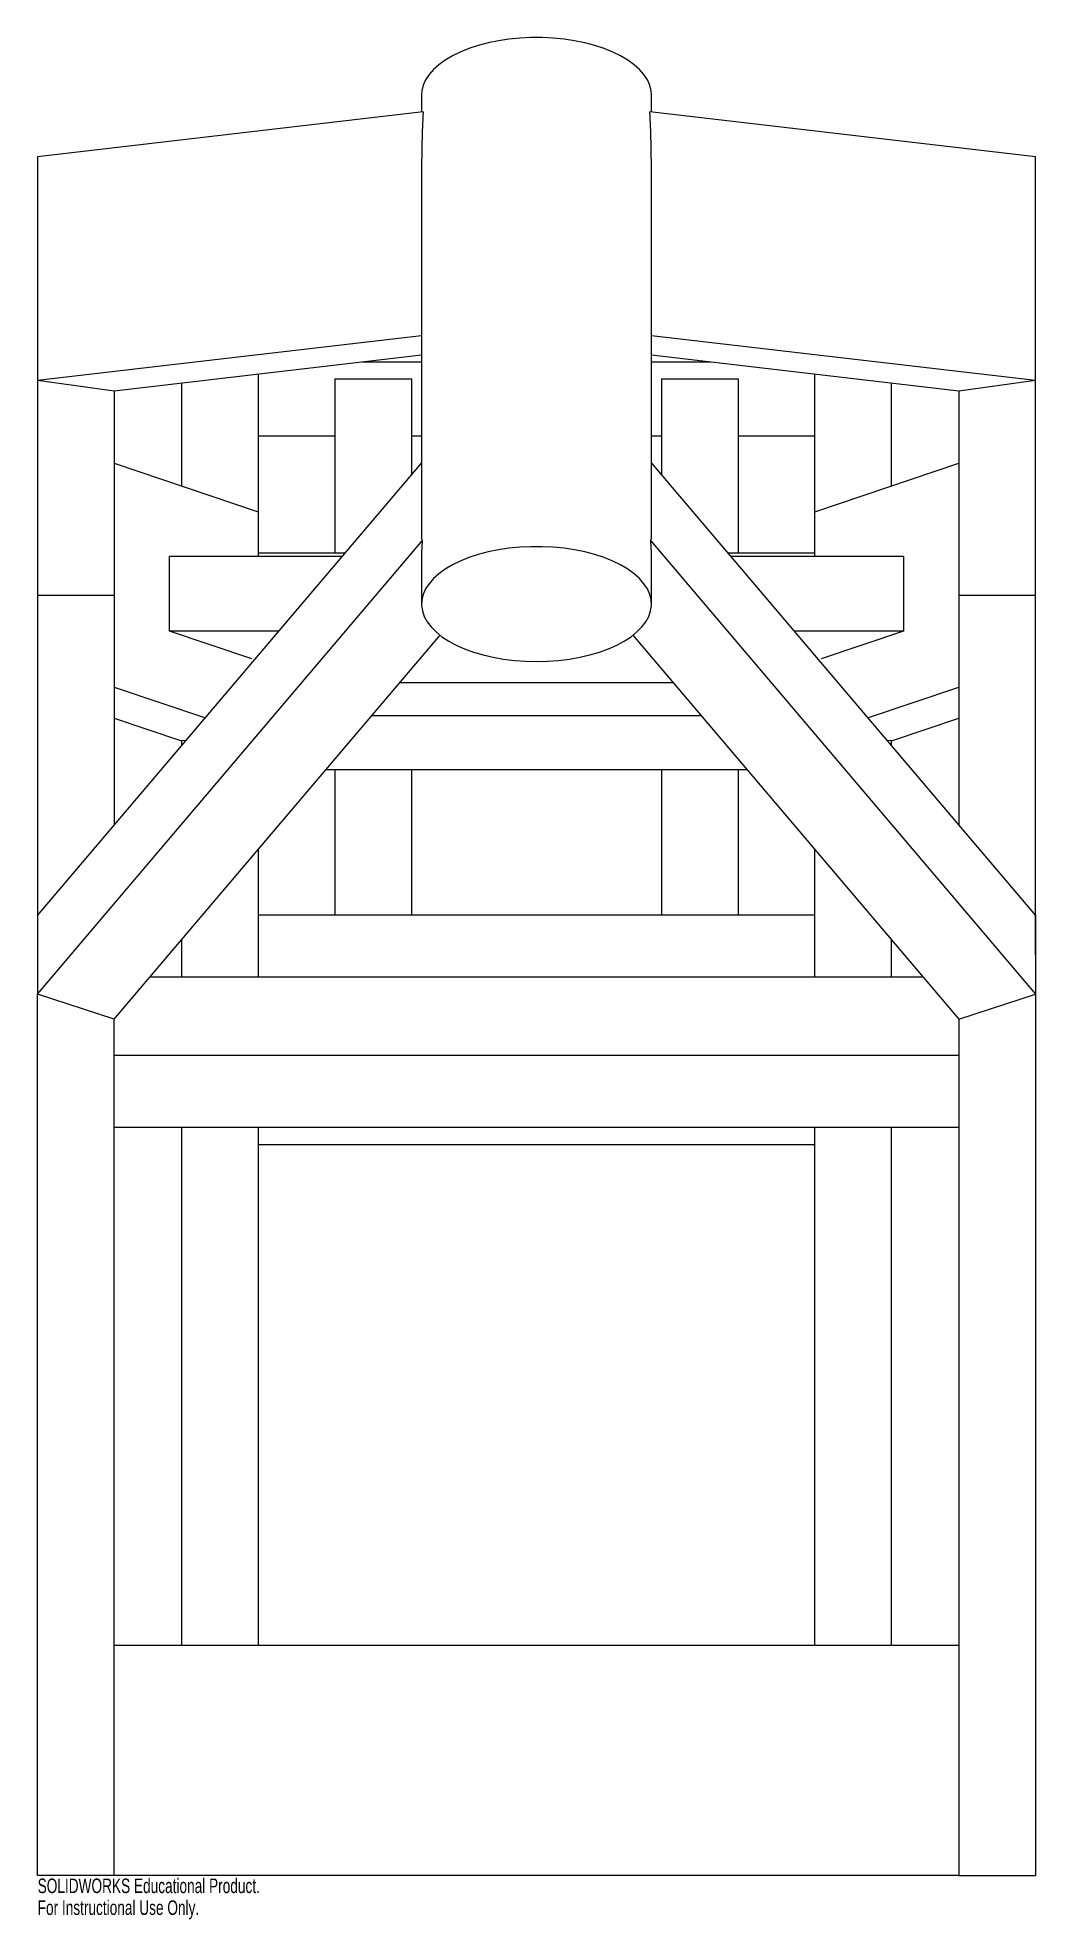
# Paper-space layout '_Front' of a CAD drawing. Header units: millimetres. Extents: x -165 to 165, y -53 to 572.
import ezdxf

# ---------------------------------------------------------------- set-up
doc = ezdxf.new("R2010")
doc.units = ezdxf.units.MM
doc.styles.add('SLDTEXTSTYLE0', font='TXT', dxfattribs={"width": 0.7})

psp = doc.layouts.new('_Front')

# ---------------------------------------------------------------- linework, layer by layer
at = {"color": 7, "linetype": 'Continuous', "lineweight": 25}
for p, q in [((-38.1, 552.51), (-38.1, 546.84)), ((38.1, 546.84), (38.1, 552.51)), ((-37.59, 546.9), (-165.4, 532.01)), ((165.4, 532.01), (37.59, 546.9)), ((-165.4, 532.01), (-165.4, 267.29)), ((165.4, 267.29), (165.4, 532.01)), ((-38.1, 527.02), (-38.1, 406.2)), ((38.1, 406.2), (38.1, 527.02)), ((-38.1, 472.59), (-165.4, 457.76)), ((165.4, 457.76), (38.1, 472.59)), ((-38.1, 466.16), (-140, 454.29)), ((-38.1, 463.88), (-57.66, 463.88)), ((140, 454.29), (38.1, 466.16)), ((57.66, 463.88), (38.1, 463.88)), ((-140, 454.29), (-165.4, 457.76)), ((-117.7, 456.89), (-117.7, 422.8)), ((-92.3, 459.85), (-92.3, 399.41)), ((-66.9, 458.35), (-41.5, 458.35)), ((-66.9, 458.35), (-66.9, 400.59)), ((-41.5, 458.35), (-41.5, 426.4)), ((41.5, 458.35), (41.5, 426.4)), ((41.5, 458.35), (66.9, 458.35)), ((66.9, 458.35), (66.9, 400.59)), ((92.3, 399.41), (92.3, 459.85)), ((117.7, 422.8), (117.7, 456.89)), ((165.4, 457.76), (140, 454.29)), ((-140, 454.29), (-140, 310.26)), ((140, 454.29), (140, 310.26)), ((-66.9, 439.35), (-92.3, 439.35)), ((-38.1, 439.35), (-41.5, 439.35)), ((41.5, 439.35), (38.1, 439.35)), ((92.3, 439.35), (66.9, 439.35)), ((-165.4, 280.32), (-38.1, 430.41)), ((-140, 430.36), (-92.3, 414.2)), ((38.1, 430.41), (165.4, 280.32)), ((92.3, 414.2), (140, 430.36)), ((-165.4, 254.26), (-37.92, 404.56)), ((-92.3, 400.59), (-63.39, 400.59)), ((-38.1, 400.08), (-38.1, 383.63)), ((37.92, 404.56), (165.4, 254.26)), ((38.1, 383.63), (38.1, 400.08)), ((63.39, 400.59), (92.3, 400.59)), ((-121.69, 374.66), (-121.69, 399.41)), ((-64.39, 399.41), (-121.69, 399.41)), ((121.69, 399.41), (64.39, 399.41)), ((121.69, 399.41), (121.69, 374.66)), ((-165.4, 386.62), (-140, 386.62)), ((140, 386.62), (165.4, 386.62)), ((-85.39, 374.66), (-121.69, 374.66)), ((-94.42, 365.42), (-121.69, 374.66)), ((121.69, 374.66), (85.39, 374.66)), ((121.69, 374.66), (94.42, 365.42)), ((-140, 245.91), (-31.98, 373.27)), ((31.98, 373.27), (140, 245.91)), ((-140, 356.11), (-109.79, 345.88)), ((45.34, 357.52), (-45.34, 357.52)), ((109.79, 345.88), (140, 356.11)), ((-140, 345.78), (-117.7, 338.23)), ((-54.51, 346.71), (54.51, 346.71)), ((117.7, 338.23), (140, 345.78)), ((-116.2, 338.33), (-117.7, 338.23)), ((-117.7, 338.23), (-117.7, 336.56)), ((117.7, 338.23), (116.2, 338.33)), ((117.7, 336.56), (117.7, 338.23)), ((-69.74, 328.75), (69.74, 328.75)), ((-66.9, 328.75), (-66.9, 280.47)), ((-41.5, 328.75), (-41.5, 280.47)), ((41.5, 328.75), (41.5, 280.47)), ((66.9, 328.75), (66.9, 280.47)), ((-92.3, 302.15), (-92.3, 259.89)), ((92.3, 259.89), (92.3, 302.15)), ((-165.4, 280.32), (-165.4, 254.26)), ((92.3, 280.47), (-92.3, 280.47)), ((165.4, 280.32), (165.4, 254.26)), ((-117.7, 272.2), (-117.7, 259.89)), ((117.7, 259.89), (117.7, 272.2)), ((128.15, 259.89), (-128.15, 259.89)), ((-165.4, -38.14), (-165.4, 254.26)), ((-140, 245.91), (-165.4, 254.26)), ((140, 245.91), (165.4, 254.26)), ((165.4, 254.26), (165.4, -38.14)), ((-140, 233.83), (-140, 245.91)), ((-140, -38.14), (-140, 245.91)), ((140, 245.91), (140, 233.83)), ((140, 245.91), (140, -38.14)), ((140, 233.83), (-140, 233.83)), ((140, 209.96), (-140, 209.96)), ((-140, 38.1), (-140, 209.96)), ((-117.7, 209.96), (-117.7, 38.1)), ((-92.3, 209.96), (-92.3, 38.1)), ((92.3, 38.1), (92.3, 209.96)), ((117.7, 38.1), (117.7, 209.96)), ((140, 209.96), (140, 38.1)), ((92.3, 204.27), (-92.3, 204.27)), ((140, 38.1), (-140, 38.1)), ((-140, -38.1), (-140, 38.1)), ((140, 38.1), (140, -38.1)), ((-140, -38.1), (-140, -18.14)), ((140, -18.14), (140, -38.1)), ((-140, -38.1), (-165.4, -38.1)), ((-140, -38.14), (-165.4, -38.14)), ((140, -38.1), (-140, -38.1)), ((-116.15, -38.12), (-140, -38.14)), ((-122.14, -38.12), (-122.14, -38.1)), ((122.14, -38.12), (-122.14, -38.12)), ((140, -38.14), (116.15, -38.12)), ((122.14, -38.1), (122.14, -38.12)), ((140, -38.1), (165.4, -38.1)), ((140, -38.14), (165.4, -38.14))]:
    psp.add_line(p, q, dxfattribs=at)
at = {"color": 7, "linetype": 'Continuous', "lineweight": 25, "flags": 128}
for points in [[(38.1, 552.51), (38, 553.89), (37.56, 555.72), (36.76, 557.51), (35.62, 559.26), (34.15, 560.95), (32.36, 562.56), (30.27, 564.07), (27.9, 565.48), (25.26, 566.77), (22.39, 567.92), (19.32, 568.93), (16.06, 569.78), (12.65, 570.48), (9.12, 571), (5.51, 571.36), (1.84, 571.54), (-1.84, 571.54), (-5.51, 571.36), (-9.12, 571), (-12.65, 570.48), (-16.06, 569.78), (-19.32, 568.93), (-22.39, 567.92), (-25.26, 566.77), (-27.9, 565.48), (-30.27, 564.07), (-32.36, 562.56), (-34.15, 560.95), (-35.62, 559.26), (-36.76, 557.51), (-37.56, 555.72), (-38, 553.89), (-38.1, 552.51)], [(-38.1, 406.2), (-38.08, 405.59), (-37.92, 404.56)], [(37.92, 404.56), (38.08, 405.59), (38.1, 406.2)], [(-37.92, 404.56), (-38.1, 400.52), (-38.1, 400.08)], [(0, 364.58), (3.68, 364.67), (7.32, 364.94), (10.89, 365.38), (14.37, 365.99), (17.71, 366.76), (20.88, 367.7), (23.86, 368.78), (26.61, 370), (29.12, 371.35), (31.36, 372.81), (33.3, 374.37), (34.93, 376.03), (36.24, 377.75), (37.2, 379.52), (37.82, 381.34), (38.09, 383.17), (38, 385.01), (37.56, 386.84), (36.76, 388.64), (35.62, 390.39), (34.15, 392.08), (32.36, 393.68), (30.27, 395.2), (27.9, 396.61), (25.26, 397.89), (22.39, 399.04), (19.32, 400.05), (16.06, 400.91), (12.65, 401.6), (9.12, 402.13), (5.51, 402.48), (1.84, 402.66), (-1.84, 402.66), (-5.51, 402.48), (-9.12, 402.13), (-12.65, 401.6), (-16.06, 400.91), (-19.32, 400.05), (-22.39, 399.04), (-25.26, 397.89), (-27.9, 396.61), (-30.27, 395.2), (-32.36, 393.68), (-34.15, 392.08), (-35.62, 390.39), (-36.76, 388.64), (-37.56, 386.84), (-38, 385.01), (-38.09, 383.17), (-37.82, 381.34), (-37.2, 379.52), (-36.24, 377.75), (-34.93, 376.03), (-33.3, 374.37), (-31.36, 372.81), (-29.12, 371.35), (-26.61, 370), (-23.86, 368.78), (-20.88, 367.7), (-17.71, 366.76), (-14.37, 365.99), (-10.89, 365.38), (-7.32, 364.94), (-3.68, 364.67), (0, 364.58)], [(38.1, 400.08), (38.1, 400.52), (37.92, 404.56)]]:
    psp.add_lwpolyline(points, dxfattribs=at)
at = {"color": 7, "linetype": 'Continuous', "lineweight": 25}
for centre, start, end in [((339.01, 527.33), 177.02591, 180.04806), ((-339.01, 527.33), 359.95194, 2.97409)]:
    psp.add_arc(centre, 377.11, start, end, dxfattribs=at)

# ---------------------------------------------------------------- texts
at = {"color": 7, "linetype": 'Continuous', "char_height": 4.8336, "attachment_point": 1, "style": 'SLDTEXTSTYLE0'}
for s, insert in [('SOLIDWORKS Educational Product.', (-165.4, -39.16)), ('For Instructional Use Only.', (-165.4, -46.41))]:
    psp.add_mtext(s, dxfattribs=dict(at, insert=insert))

doc.saveas('drawing.dxf')
